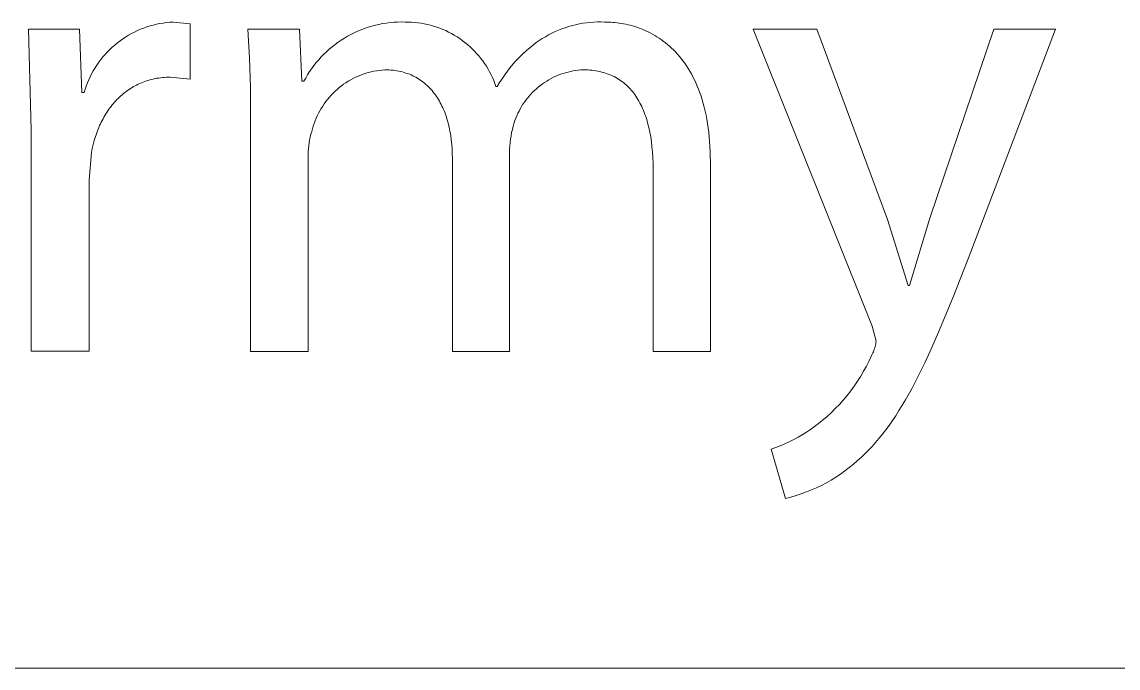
# Model space of a CAD drawing. Header units: millimetres. Extents: x 1383 to 4664, y -160 to 2132.
# Drawn here: x 3814.7 to 3868.9, y -159.9 to -128 of the extents above; entities that cross this region are included whole.
import ezdxf

# ---------------------------------------------------------------- set-up
doc = ezdxf.new("R2010")
doc.units = ezdxf.units.MM
doc.header["$MEASUREMENT"] = 0
doc.layers.add('Domyślny', color=7, linetype='Continuous', true_color=0x000000)

msp = doc.modelspace()

# ---------------------------------------------------------------- linework, layer by layer
at = {"layer": 'Domyślny', "color": 18, "lineweight": 15, "true_color": 0x000000}
for p, q in [((3820.898, -128.293), (3821.057, -128.243)), ((3821.057, -128.243), (3821.218, -128.199)), ((3821.218, -128.199), (3821.38, -128.161)), ((3821.38, -128.161), (3821.543, -128.128)), ((3821.543, -128.128), (3821.707, -128.101)), ((3821.707, -128.101), (3821.872, -128.08)), ((3821.872, -128.08), (3822.038, -128.064)), ((3822.038, -128.064), (3822.204, -128.054)), ((3822.204, -128.054), (3823.035, -128.142)), ((3823.035, -128.142), (3823.035, -130.873)), ((3831.824, -128.308), (3832.001, -128.254)), ((3832.001, -128.254), (3832.18, -128.207)), ((3832.18, -128.207), (3832.36, -128.165)), ((3832.36, -128.165), (3832.541, -128.13)), ((3832.541, -128.13), (3832.724, -128.101)), ((3832.724, -128.101), (3832.907, -128.078)), ((3832.907, -128.078), (3833.092, -128.061)), ((3833.092, -128.061), (3833.276, -128.051)), ((3833.276, -128.051), (3833.461, -128.047)), ((3833.461, -128.047), (3833.646, -128.049)), ((3833.646, -128.049), (3833.805, -128.05)), ((3833.805, -128.05), (3833.964, -128.056)), ((3833.964, -128.056), (3834.123, -128.067)), ((3834.123, -128.067), (3834.281, -128.084)), ((3834.281, -128.084), (3834.439, -128.107)), ((3834.439, -128.107), (3834.596, -128.134)), ((3834.596, -128.134), (3834.751, -128.168)), ((3834.751, -128.168), (3834.906, -128.206)), ((3834.906, -128.206), (3835.059, -128.249)), ((3835.059, -128.249), (3835.21, -128.298)), ((3841.557, -128.328), (3841.728, -128.273)), ((3841.728, -128.273), (3841.901, -128.224)), ((3841.901, -128.224), (3842.075, -128.181)), ((3842.075, -128.181), (3842.251, -128.143)), ((3842.251, -128.143), (3842.427, -128.112)), ((3842.427, -128.112), (3842.605, -128.087)), ((3842.605, -128.087), (3842.784, -128.067)), ((3842.784, -128.067), (3842.963, -128.053)), ((3842.963, -128.053), (3843.142, -128.046)), ((3843.142, -128.046), (3843.322, -128.044)), ((3843.322, -128.044), (3843.501, -128.049)), ((3843.501, -128.049), (3843.601, -128.05)), ((3843.601, -128.05), (3843.702, -128.053)), ((3843.702, -128.053), (3843.804, -128.058)), ((3843.804, -128.058), (3843.907, -128.066)), ((3843.907, -128.066), (3844.012, -128.075)), ((3844.012, -128.075), (3844.117, -128.087)), ((3844.117, -128.087), (3844.224, -128.102)), ((3844.224, -128.102), (3844.331, -128.119)), ((3844.331, -128.119), (3844.439, -128.138)), ((3844.439, -128.138), (3844.547, -128.16)), ((3844.547, -128.16), (3844.657, -128.185)), ((3844.657, -128.185), (3844.766, -128.212)), ((3844.766, -128.212), (3844.876, -128.242)), ((3844.876, -128.242), (3844.986, -128.275)), ((3844.986, -128.275), (3845.096, -128.311)), ((3815.179, -133.375), (3815.048, -128.404)), ((3815.048, -128.404), (3817.572, -128.404)), ((3817.572, -128.404), (3817.681, -131.529)), ((3819.708, -128.881), (3819.847, -128.79)), ((3819.847, -128.79), (3819.99, -128.704)), ((3819.99, -128.704), (3820.135, -128.622)), ((3820.135, -128.622), (3820.283, -128.546)), ((3820.283, -128.546), (3820.433, -128.475)), ((3820.433, -128.475), (3820.586, -128.409)), ((3820.586, -128.409), (3820.741, -128.348)), ((3820.741, -128.348), (3820.898, -128.293)), ((3825.972, -129.836), (3825.888, -128.399)), ((3825.888, -128.399), (3828.434, -128.399)), ((3828.434, -128.399), (3828.554, -130.977)), ((3830.65, -128.844), (3830.81, -128.751)), ((3830.81, -128.751), (3830.972, -128.663)), ((3830.972, -128.663), (3831.137, -128.58)), ((3831.137, -128.58), (3831.306, -128.504)), ((3831.306, -128.504), (3831.476, -128.432)), ((3831.476, -128.432), (3831.649, -128.367)), ((3831.649, -128.367), (3831.824, -128.308)), ((3835.21, -128.298), (3835.36, -128.352)), ((3835.36, -128.352), (3835.508, -128.411)), ((3835.508, -128.411), (3835.654, -128.475)), ((3835.654, -128.475), (3835.797, -128.544)), ((3835.797, -128.544), (3835.939, -128.618)), ((3835.939, -128.618), (3836.077, -128.696)), ((3836.077, -128.696), (3836.213, -128.779)), ((3836.213, -128.779), (3836.346, -128.867)), ((3840.424, -128.866), (3840.578, -128.773)), ((3840.578, -128.773), (3840.734, -128.685)), ((3840.734, -128.685), (3840.894, -128.603)), ((3840.894, -128.603), (3841.056, -128.525)), ((3841.056, -128.525), (3841.221, -128.454)), ((3841.221, -128.454), (3841.388, -128.388)), ((3841.388, -128.388), (3841.557, -128.328)), ((3845.096, -128.311), (3845.207, -128.35)), ((3845.207, -128.35), (3845.317, -128.392)), ((3845.317, -128.392), (3845.427, -128.437)), ((3845.427, -128.437), (3845.537, -128.485)), ((3845.537, -128.485), (3845.647, -128.537)), ((3845.647, -128.537), (3845.756, -128.591)), ((3845.756, -128.591), (3845.865, -128.649)), ((3845.865, -128.649), (3845.973, -128.711)), ((3845.973, -128.711), (3846.08, -128.775)), ((3846.08, -128.775), (3846.187, -128.844)), ((3856.705, -143.067), (3850.838, -128.404)), ((3850.838, -128.404), (3853.985, -128.404)), ((3853.985, -128.404), (3857.47, -137.8)), ((3859.568, -137.735), (3862.725, -128.404)), ((3865.774, -128.404), (3861.447, -139.734)), ((3862.725, -128.404), (3865.774, -128.404)), ((3819.065, -129.408), (3819.186, -129.294)), ((3819.186, -129.294), (3819.311, -129.184)), ((3819.311, -129.184), (3819.44, -129.078)), ((3819.44, -129.078), (3819.572, -128.978)), ((3819.572, -128.978), (3819.708, -128.881)), ((3829.905, -129.39), (3830.047, -129.271)), ((3830.047, -129.271), (3830.192, -129.157)), ((3830.192, -129.157), (3830.341, -129.047)), ((3830.341, -129.047), (3830.494, -128.943)), ((3830.494, -128.943), (3830.65, -128.844)), ((3836.346, -128.867), (3836.475, -128.959)), ((3836.475, -128.959), (3836.602, -129.056)), ((3836.602, -129.056), (3836.725, -129.156)), ((3836.725, -129.156), (3836.845, -129.261)), ((3836.845, -129.261), (3836.961, -129.37)), ((3839.63, -129.465), (3839.804, -129.317)), ((3839.804, -129.317), (3839.983, -129.174)), ((3839.983, -129.174), (3840.126, -129.066)), ((3840.126, -129.066), (3840.274, -128.963)), ((3840.274, -128.963), (3840.424, -128.866)), ((3846.187, -128.844), (3846.293, -128.916)), ((3846.293, -128.916), (3846.397, -128.991)), ((3846.397, -128.991), (3846.501, -129.071)), ((3846.501, -129.071), (3846.604, -129.154)), ((3846.604, -129.154), (3846.705, -129.241)), ((3846.705, -129.241), (3846.805, -129.332)), ((3846.805, -129.332), (3846.903, -129.427)), ((3818.522, -130.037), (3818.621, -129.904)), ((3818.621, -129.904), (3818.726, -129.774)), ((3818.726, -129.774), (3818.834, -129.648)), ((3818.834, -129.648), (3818.947, -129.526)), ((3818.947, -129.526), (3819.065, -129.408)), ((3826.015, -131.275), (3825.972, -129.836)), ((3829.382, -129.912), (3829.506, -129.775)), ((3829.506, -129.775), (3829.635, -129.642)), ((3829.635, -129.642), (3829.768, -129.514)), ((3829.768, -129.514), (3829.905, -129.39)), ((3836.961, -129.37), (3837.073, -129.483)), ((3837.073, -129.483), (3837.182, -129.6)), ((3837.182, -129.6), (3837.286, -129.72)), ((3837.286, -129.72), (3837.386, -129.844)), ((3837.386, -129.844), (3837.482, -129.971)), ((3839.139, -129.945), (3839.297, -129.779)), ((3839.297, -129.779), (3839.461, -129.619)), ((3839.461, -129.619), (3839.63, -129.465)), ((3846.903, -129.427), (3847, -129.526)), ((3847, -129.526), (3847.095, -129.629)), ((3847.095, -129.629), (3847.189, -129.736)), ((3847.189, -129.736), (3847.281, -129.848)), ((3847.281, -129.848), (3847.37, -129.963)), ((3818.252, -130.457), (3818.337, -130.314)), ((3818.337, -130.314), (3818.427, -130.174)), ((3818.427, -130.174), (3818.522, -130.037)), ((3828.934, -130.499), (3829.039, -130.347)), ((3829.039, -130.347), (3829.148, -130.198)), ((3829.148, -130.198), (3829.263, -130.053)), ((3829.263, -130.053), (3829.382, -129.912)), ((3832.38, -130.435), (3832.245, -130.455)), ((3832.515, -130.419), (3832.38, -130.435)), ((3832.652, -130.409), (3832.515, -130.419)), ((3832.754, -130.41), (3832.652, -130.409)), ((3832.855, -130.414), (3832.754, -130.41)), ((3832.955, -130.421), (3832.855, -130.414)), ((3833.053, -130.43), (3832.955, -130.421)), ((3833.149, -130.442), (3833.053, -130.43)), ((3833.244, -130.457), (3833.149, -130.442)), ((3837.482, -129.971), (3837.574, -130.101)), ((3837.574, -130.101), (3837.661, -130.234)), ((3837.661, -130.234), (3837.743, -130.371)), ((3837.743, -130.371), (3837.821, -130.51)), ((3838.7, -130.472), (3838.84, -130.291)), ((3838.84, -130.291), (3838.987, -130.115)), ((3838.987, -130.115), (3839.139, -129.945)), ((3842.071, -130.444), (3841.945, -130.465)), ((3842.198, -130.428), (3842.071, -130.444)), ((3842.325, -130.416), (3842.198, -130.428)), ((3842.452, -130.409), (3842.325, -130.416)), ((3842.56, -130.41), (3842.452, -130.409)), ((3842.667, -130.414), (3842.56, -130.41)), ((3842.771, -130.421), (3842.667, -130.414)), ((3842.874, -130.43), (3842.771, -130.421)), ((3842.975, -130.442), (3842.874, -130.43)), ((3843.075, -130.457), (3842.975, -130.442)), ((3847.37, -129.963), (3847.458, -130.083)), ((3847.458, -130.083), (3847.544, -130.208)), ((3847.544, -130.208), (3847.627, -130.337)), ((3847.627, -130.337), (3847.708, -130.471)), ((3817.962, -131.056), (3818.027, -130.903)), ((3818.027, -130.903), (3818.096, -130.752)), ((3818.096, -130.752), (3818.171, -130.603)), ((3818.171, -130.603), (3818.252, -130.457)), ((3820.79, -130.987), (3820.708, -131.017)), ((3820.873, -130.958), (3820.79, -130.987)), ((3820.957, -130.931), (3820.873, -130.958)), ((3821.042, -130.907), (3820.957, -130.931)), ((3821.128, -130.884), (3821.042, -130.907)), ((3821.215, -130.864), (3821.128, -130.884)), ((3821.303, -130.845), (3821.215, -130.864)), ((3821.392, -130.829), (3821.303, -130.845)), ((3821.482, -130.815), (3821.392, -130.829)), ((3821.573, -130.803), (3821.482, -130.815)), ((3821.664, -130.793), (3821.573, -130.803)), ((3821.757, -130.785), (3821.664, -130.793)), ((3821.85, -130.779), (3821.757, -130.785)), ((3821.945, -130.776), (3821.85, -130.779)), ((3822.04, -130.775), (3821.945, -130.776)), ((3823.035, -130.873), (3822.04, -130.775)), ((3828.554, -130.977), (3828.653, -130.977)), ((3828.653, -130.977), (3828.741, -130.815)), ((3828.741, -130.815), (3828.835, -130.655)), ((3828.835, -130.655), (3828.934, -130.499)), ((3830.844, -130.973), (3830.728, -131.046)), ((3830.962, -130.904), (3830.844, -130.973)), ((3831.082, -130.839), (3830.962, -130.904)), ((3831.205, -130.779), (3831.082, -130.839)), ((3831.329, -130.723), (3831.205, -130.779)), ((3831.456, -130.671), (3831.329, -130.723)), ((3831.584, -130.624), (3831.456, -130.671)), ((3831.713, -130.581), (3831.584, -130.624)), ((3831.844, -130.542), (3831.713, -130.581)), ((3831.977, -130.509), (3831.844, -130.542)), ((3832.11, -130.479), (3831.977, -130.509)), ((3832.245, -130.455), (3832.11, -130.479)), ((3833.337, -130.474), (3833.244, -130.457)), ((3833.428, -130.493), (3833.337, -130.474)), ((3833.518, -130.515), (3833.428, -130.493)), ((3833.607, -130.54), (3833.518, -130.515)), ((3833.693, -130.567), (3833.607, -130.54)), ((3833.779, -130.596), (3833.693, -130.567)), ((3833.862, -130.628), (3833.779, -130.596)), ((3833.944, -130.662), (3833.862, -130.628)), ((3834.025, -130.698), (3833.944, -130.662)), ((3834.103, -130.737), (3834.025, -130.698)), ((3834.181, -130.778), (3834.103, -130.737)), ((3834.256, -130.821), (3834.181, -130.778)), ((3834.33, -130.867), (3834.256, -130.821)), ((3834.402, -130.914), (3834.33, -130.867)), ((3834.473, -130.964), (3834.402, -130.914)), ((3834.542, -131.016), (3834.473, -130.964)), ((3837.821, -130.51), (3837.894, -130.651)), ((3837.894, -130.651), (3837.962, -130.795)), ((3837.962, -130.795), (3838.025, -130.941)), ((3838.025, -130.941), (3838.083, -131.089)), ((3838.317, -131.041), (3838.438, -130.847)), ((3838.438, -130.847), (3838.566, -130.657)), ((3838.566, -130.657), (3838.7, -130.472)), ((3840.643, -130.962), (3840.535, -131.031)), ((3840.752, -130.897), (3840.643, -130.962)), ((3840.864, -130.836), (3840.752, -130.897)), ((3840.978, -130.779), (3840.864, -130.836)), ((3841.094, -130.725), (3840.978, -130.779)), ((3841.211, -130.676), (3841.094, -130.725)), ((3841.33, -130.63), (3841.211, -130.676)), ((3841.451, -130.589), (3841.33, -130.63)), ((3841.573, -130.551), (3841.451, -130.589)), ((3841.696, -130.518), (3841.573, -130.551)), ((3841.82, -130.489), (3841.696, -130.518)), ((3841.945, -130.465), (3841.82, -130.489)), ((3843.172, -130.474), (3843.075, -130.457)), ((3843.268, -130.494), (3843.172, -130.474)), ((3843.362, -130.517), (3843.268, -130.494)), ((3843.455, -130.542), (3843.362, -130.517)), ((3843.545, -130.569), (3843.455, -130.542)), ((3843.634, -130.599), (3843.545, -130.569)), ((3843.721, -130.632), (3843.634, -130.599)), ((3843.806, -130.667), (3843.721, -130.632)), ((3843.89, -130.705), (3843.806, -130.667)), ((3843.972, -130.745), (3843.89, -130.705)), ((3844.052, -130.788), (3843.972, -130.745)), ((3844.13, -130.833), (3844.052, -130.788)), ((3844.207, -130.88), (3844.13, -130.833)), ((3844.282, -130.93), (3844.207, -130.88)), ((3844.355, -130.983), (3844.282, -130.93)), ((3844.426, -131.037), (3844.355, -130.983)), ((3847.708, -130.471), (3847.787, -130.609)), ((3847.787, -130.609), (3847.863, -130.752)), ((3847.863, -130.752), (3847.937, -130.899)), ((3847.937, -130.899), (3848.008, -131.052)), ((3817.681, -131.529), (3817.801, -131.529)), ((3817.801, -131.529), (3817.849, -131.369)), ((3817.849, -131.369), (3817.903, -131.212)), ((3817.903, -131.212), (3817.962, -131.056)), ((3819.809, -131.529), (3819.741, -131.584)), ((3819.878, -131.477), (3819.809, -131.529)), ((3819.948, -131.426), (3819.878, -131.477)), ((3820.019, -131.377), (3819.948, -131.426)), ((3820.091, -131.33), (3820.019, -131.377)), ((3820.164, -131.284), (3820.091, -131.33)), ((3820.239, -131.24), (3820.164, -131.284)), ((3820.315, -131.199), (3820.239, -131.24)), ((3820.391, -131.159), (3820.315, -131.199)), ((3820.469, -131.12), (3820.391, -131.159)), ((3820.548, -131.084), (3820.469, -131.12)), ((3820.628, -131.05), (3820.548, -131.084)), ((3820.708, -131.017), (3820.628, -131.05)), ((3826.02, -132.714), (3826.015, -131.275)), ((3830.192, -131.467), (3830.094, -131.562)), ((3830.293, -131.375), (3830.192, -131.467)), ((3830.398, -131.287), (3830.293, -131.375)), ((3830.505, -131.203), (3830.398, -131.287)), ((3830.615, -131.122), (3830.505, -131.203)), ((3830.728, -131.046), (3830.615, -131.122)), ((3834.61, -131.07), (3834.542, -131.016)), ((3834.676, -131.126), (3834.61, -131.07)), ((3834.74, -131.184), (3834.676, -131.126)), ((3834.803, -131.245), (3834.74, -131.184)), ((3834.864, -131.307), (3834.803, -131.245)), ((3834.924, -131.371), (3834.864, -131.307)), ((3834.981, -131.437), (3834.924, -131.371)), ((3835.038, -131.506), (3834.981, -131.437)), ((3835.092, -131.576), (3835.038, -131.506)), ((3838.083, -131.089), (3838.136, -131.239)), ((3838.136, -131.239), (3838.202, -131.239)), ((3838.202, -131.239), (3838.317, -131.041)), ((3839.945, -131.516), (3839.857, -131.608)), ((3840.036, -131.427), (3839.945, -131.516)), ((3840.131, -131.341), (3840.036, -131.427)), ((3840.228, -131.259), (3840.131, -131.341)), ((3840.328, -131.179), (3840.228, -131.259)), ((3840.43, -131.104), (3840.328, -131.179)), ((3840.535, -131.031), (3840.43, -131.104)), ((3844.496, -131.094), (3844.426, -131.037)), ((3844.564, -131.154), (3844.496, -131.094)), ((3844.63, -131.216), (3844.564, -131.154)), ((3844.695, -131.28), (3844.63, -131.216)), ((3844.757, -131.346), (3844.695, -131.28)), ((3844.818, -131.415), (3844.757, -131.346)), ((3844.878, -131.486), (3844.818, -131.415)), ((3844.936, -131.56), (3844.878, -131.486)), ((3848.008, -131.052), (3848.076, -131.209)), ((3848.076, -131.209), (3848.142, -131.371)), ((3848.142, -131.371), (3848.204, -131.538)), ((3819.301, -132.009), (3819.243, -132.076)), ((3819.36, -131.943), (3819.301, -132.009)), ((3819.42, -131.879), (3819.36, -131.943)), ((3819.482, -131.817), (3819.42, -131.879)), ((3819.545, -131.756), (3819.482, -131.817)), ((3819.609, -131.697), (3819.545, -131.756)), ((3819.675, -131.639), (3819.609, -131.697)), ((3819.741, -131.584), (3819.675, -131.639)), ((3829.736, -131.974), (3829.655, -132.085)), ((3829.82, -131.866), (3829.736, -131.974)), ((3829.908, -131.762), (3829.82, -131.866)), ((3829.999, -131.66), (3829.908, -131.762)), ((3830.094, -131.562), (3829.999, -131.66)), ((3835.145, -131.648), (3835.092, -131.576)), ((3835.197, -131.721), (3835.145, -131.648)), ((3835.247, -131.797), (3835.197, -131.721)), ((3835.295, -131.874), (3835.247, -131.797)), ((3835.341, -131.954), (3835.295, -131.874)), ((3835.386, -132.034), (3835.341, -131.954)), ((3835.43, -132.117), (3835.386, -132.034)), ((3839.537, -132.005), (3839.466, -132.111)), ((3839.612, -131.902), (3839.537, -132.005)), ((3839.69, -131.801), (3839.612, -131.902)), ((3839.772, -131.704), (3839.69, -131.801)), ((3839.857, -131.608), (3839.772, -131.704)), ((3844.991, -131.635), (3844.936, -131.56)), ((3845.046, -131.713), (3844.991, -131.635)), ((3845.098, -131.793), (3845.046, -131.713)), ((3845.149, -131.876), (3845.098, -131.793)), ((3845.198, -131.96), (3845.149, -131.876)), ((3845.246, -132.047), (3845.198, -131.96)), ((3845.291, -132.136), (3845.246, -132.047)), ((3848.204, -131.538), (3848.264, -131.71)), ((3848.264, -131.71), (3848.32, -131.888)), ((3848.32, -131.888), (3848.373, -132.07)), ((3848.373, -132.07), (3848.422, -132.258)), ((3818.872, -132.586), (3818.824, -132.665)), ((3818.921, -132.509), (3818.872, -132.586)), ((3818.971, -132.433), (3818.921, -132.509)), ((3819.023, -132.359), (3818.971, -132.433)), ((3819.076, -132.286), (3819.023, -132.359)), ((3819.13, -132.214), (3819.076, -132.286)), ((3819.186, -132.144), (3819.13, -132.214)), ((3819.243, -132.076), (3819.186, -132.144)), ((3829.374, -132.552), (3829.314, -132.675)), ((3829.438, -132.432), (3829.374, -132.552)), ((3829.507, -132.313), (3829.438, -132.432)), ((3829.579, -132.198), (3829.507, -132.313)), ((3829.655, -132.085), (3829.579, -132.198)), ((3835.471, -132.201), (3835.43, -132.117)), ((3835.512, -132.287), (3835.471, -132.201)), ((3835.55, -132.375), (3835.512, -132.287)), ((3835.587, -132.464), (3835.55, -132.375)), ((3835.622, -132.555), (3835.587, -132.464)), ((3835.656, -132.647), (3835.622, -132.555)), ((3839.218, -132.556), (3839.165, -132.673)), ((3839.274, -132.442), (3839.218, -132.556)), ((3839.334, -132.329), (3839.274, -132.442)), ((3839.398, -132.219), (3839.334, -132.329)), ((3839.466, -132.111), (3839.398, -132.219)), ((3845.335, -132.227), (3845.291, -132.136)), ((3845.378, -132.32), (3845.335, -132.227)), ((3845.418, -132.415), (3845.378, -132.32)), ((3845.457, -132.513), (3845.418, -132.415)), ((3845.495, -132.612), (3845.457, -132.513)), ((3845.53, -132.714), (3845.495, -132.612)), ((3848.422, -132.258), (3848.469, -132.451)), ((3848.469, -132.451), (3848.511, -132.65)), ((3818.605, -133.077), (3818.566, -133.163)), ((3818.646, -132.992), (3818.605, -133.077)), ((3818.689, -132.908), (3818.646, -132.992)), ((3818.732, -132.826), (3818.689, -132.908)), ((3818.777, -132.745), (3818.732, -132.826)), ((3818.824, -132.665), (3818.777, -132.745)), ((3826.02, -144.307), (3826.02, -132.714)), ((3829.159, -133.054), (3829.117, -133.184)), ((3829.206, -132.926), (3829.159, -133.054)), ((3829.258, -132.8), (3829.206, -132.926)), ((3829.314, -132.675), (3829.258, -132.8)), ((3835.688, -132.741), (3835.656, -132.647)), ((3835.718, -132.836), (3835.688, -132.741)), ((3835.747, -132.933), (3835.718, -132.836)), ((3835.774, -133.032), (3835.747, -132.933)), ((3835.799, -133.131), (3835.774, -133.032)), ((3835.823, -133.232), (3835.799, -133.131)), ((3839.032, -133.031), (3838.987, -133.189)), ((3839.073, -132.91), (3839.032, -133.031)), ((3839.117, -132.791), (3839.073, -132.91)), ((3839.165, -132.673), (3839.117, -132.791)), ((3845.564, -132.818), (3845.53, -132.714)), ((3845.597, -132.923), (3845.564, -132.818)), ((3845.627, -133.031), (3845.597, -132.923)), ((3845.656, -133.141), (3845.627, -133.031)), ((3845.683, -133.253), (3845.656, -133.141)), ((3848.511, -132.65), (3848.55, -132.853)), ((3848.55, -132.853), (3848.586, -133.063)), ((3848.586, -133.063), (3848.617, -133.278)), ((3815.179, -144.301), (3815.179, -133.375)), ((3818.388, -133.613), (3818.357, -133.706)), ((3818.421, -133.52), (3818.388, -133.613)), ((3818.455, -133.429), (3818.421, -133.52)), ((3818.49, -133.34), (3818.455, -133.429)), ((3818.527, -133.251), (3818.49, -133.34)), ((3818.566, -133.163), (3818.527, -133.251)), ((3828.997, -133.59), (3828.963, -133.729)), ((3829.036, -133.452), (3828.997, -133.59)), ((3829.079, -133.315), (3829.036, -133.452)), ((3829.117, -133.184), (3829.079, -133.315)), ((3835.845, -133.335), (3835.823, -133.232)), ((3835.866, -133.439), (3835.845, -133.335)), ((3835.902, -133.65), (3835.866, -133.439)), ((3835.931, -133.867), (3835.902, -133.65)), ((3838.88, -133.669), (3838.854, -133.831)), ((3838.911, -133.508), (3838.88, -133.669)), ((3838.946, -133.348), (3838.911, -133.508)), ((3838.987, -133.189), (3838.946, -133.348)), ((3845.733, -133.483), (3845.683, -133.253)), ((3845.776, -133.72), (3845.733, -133.483)), ((3848.617, -133.278), (3848.645, -133.498)), ((3848.645, -133.498), (3848.669, -133.724)), ((3818.247, -134.09), (3818.201, -134.288)), ((3818.299, -133.896), (3818.247, -134.09)), ((3818.357, -133.706), (3818.299, -133.896)), ((3828.89, -134.153), (3828.875, -134.295)), ((3828.91, -134.011), (3828.89, -134.153)), ((3828.934, -133.869), (3828.91, -134.011)), ((3828.963, -133.729), (3828.934, -133.869)), ((3835.954, -134.088), (3835.931, -133.867)), ((3835.971, -134.314), (3835.954, -134.088)), ((3838.818, -134.157), (3838.808, -134.32)), ((3838.834, -133.993), (3838.818, -134.157)), ((3838.854, -133.831), (3838.834, -133.993)), ((3845.812, -133.965), (3845.776, -133.72)), ((3845.841, -134.218), (3845.812, -133.965)), ((3845.864, -134.479), (3845.841, -134.218)), ((3848.669, -133.724), (3848.688, -133.956)), ((3848.688, -133.956), (3848.704, -134.194)), ((3848.704, -134.194), (3848.715, -134.438)), ((3818.162, -134.49), (3818.041, -135.834)), ((3818.201, -134.288), (3818.162, -134.49)), ((3828.866, -134.438), (3828.86, -134.581)), ((3828.86, -134.581), (3828.86, -134.725)), ((3828.86, -134.725), (3828.86, -144.307)), ((3828.875, -134.295), (3828.866, -134.438)), ((3835.981, -134.545), (3835.971, -134.314)), ((3835.984, -134.779), (3835.981, -134.545)), ((3835.984, -144.307), (3835.984, -134.779)), ((3838.808, -134.32), (3838.803, -134.484)), ((3838.803, -134.484), (3838.803, -144.307)), ((3845.881, -134.746), (3845.864, -134.479)), ((3845.891, -135.021), (3845.881, -134.746)), ((3848.715, -134.438), (3848.721, -134.688)), ((3848.721, -134.688), (3848.724, -134.943)), ((3845.894, -135.304), (3845.891, -135.021)), ((3845.894, -144.307), (3845.894, -135.304)), ((3848.724, -134.943), (3848.724, -144.307)), ((3818.041, -135.834), (3818.041, -144.301)), ((3857.47, -137.8), (3858.486, -141.056)), ((3858.552, -141.056), (3859.568, -137.735)), ((3861.447, -139.734), (3860.697, -141.66)), ((3858.486, -141.056), (3858.552, -141.056)), ((3860.697, -141.66), (3859.996, -143.355)), ((3856.913, -143.81), (3856.705, -143.067)), ((3859.996, -143.355), (3859.659, -144.121)), ((3856.876, -144.008), (3856.89, -143.942)), ((3856.89, -143.942), (3856.902, -143.876)), ((3856.902, -143.876), (3856.913, -143.81)), ((3818.041, -144.301), (3815.179, -144.301)), ((3828.86, -144.307), (3826.02, -144.307)), ((3838.803, -144.307), (3835.984, -144.307)), ((3848.724, -144.307), (3845.894, -144.307)), ((3856.562, -144.773), (3856.683, -144.509)), ((3856.683, -144.509), (3856.714, -144.449)), ((3856.714, -144.449), (3856.744, -144.389)), ((3856.744, -144.389), (3856.771, -144.327)), ((3856.771, -144.327), (3856.796, -144.265)), ((3856.796, -144.265), (3856.819, -144.202)), ((3856.819, -144.202), (3856.84, -144.138)), ((3856.84, -144.138), (3856.859, -144.073)), ((3856.859, -144.073), (3856.876, -144.008)), ((3859.659, -144.121), (3859.328, -144.835)), ((3856.293, -145.288), (3856.432, -145.033)), ((3856.432, -145.033), (3856.562, -144.773)), ((3859.328, -144.835), (3859.003, -145.502)), ((3855.99, -145.784), (3856.146, -145.539)), ((3856.146, -145.539), (3856.293, -145.288)), ((3859.003, -145.502), (3858.68, -146.122)), ((3855.655, -146.259), (3855.827, -146.025)), ((3855.827, -146.025), (3855.99, -145.784)), ((3858.68, -146.122), (3858.359, -146.698)), ((3855.288, -146.71), (3855.475, -146.488)), ((3855.475, -146.488), (3855.655, -146.259)), ((3854.684, -147.338), (3854.892, -147.135)), ((3854.892, -147.135), (3855.094, -146.926)), ((3855.094, -146.926), (3855.288, -146.71)), ((3858.198, -146.97), (3858.037, -147.232)), ((3858.359, -146.698), (3858.198, -146.97)), ((3854.059, -147.875), (3854.247, -147.721)), ((3854.247, -147.721), (3854.468, -147.533)), ((3854.468, -147.533), (3854.684, -147.338)), ((3857.713, -147.728), (3857.549, -147.962)), ((3857.875, -147.485), (3857.713, -147.728)), ((3858.037, -147.232), (3857.875, -147.485)), ((3853.263, -148.426), (3853.468, -148.298)), ((3853.468, -148.298), (3853.67, -148.163)), ((3853.67, -148.163), (3853.867, -148.022)), ((3853.867, -148.022), (3854.059, -147.875)), ((3857.385, -148.186), (3857.218, -148.402)), ((3857.549, -147.962), (3857.385, -148.186)), ((3852.402, -148.871), (3852.622, -148.771)), ((3852.622, -148.771), (3852.839, -148.663)), ((3852.839, -148.663), (3853.053, -148.548)), ((3853.053, -148.548), (3853.263, -148.426)), ((3856.881, -148.81), (3856.709, -149.002)), ((3857.05, -148.61), (3856.881, -148.81)), ((3857.218, -148.402), (3857.05, -148.61)), ((3851.723, -149.131), (3851.952, -149.051)), ((3852.433, -151.567), (3851.723, -149.131)), ((3851.952, -149.051), (3852.178, -148.965)), ((3852.178, -148.965), (3852.402, -148.871)), ((3856.357, -149.364), (3856.178, -149.535)), ((3856.534, -149.187), (3856.357, -149.364)), ((3856.709, -149.002), (3856.534, -149.187)), ((3855.791, -149.878), (3855.582, -150.05)), ((3855.995, -149.699), (3855.791, -149.878)), ((3856.178, -149.535), (3855.995, -149.699)), ((3855.146, -150.371), (3854.92, -150.521)), ((3855.366, -150.214), (3855.146, -150.371)), ((3855.582, -150.05), (3855.366, -150.214)), ((3854.213, -150.923), (3853.969, -151.041)), ((3854.453, -150.797), (3854.213, -150.923)), ((3854.689, -150.663), (3854.453, -150.797)), ((3854.92, -150.521), (3854.689, -150.663)), ((3852.696, -151.501), (3852.433, -151.567)), ((3852.957, -151.427), (3852.696, -151.501)), ((3853.214, -151.343), (3852.957, -151.427)), ((3853.469, -151.251), (3853.214, -151.343)), ((3853.721, -151.15), (3853.469, -151.251)), ((3853.969, -151.041), (3853.721, -151.15)), ((4660.842, -159.944), (1382.856, -159.944)), ((4660.842, -159.944), (3424.001, -159.944))]:
    msp.add_line(p, q, dxfattribs=at)

doc.saveas('drawing.dxf')
